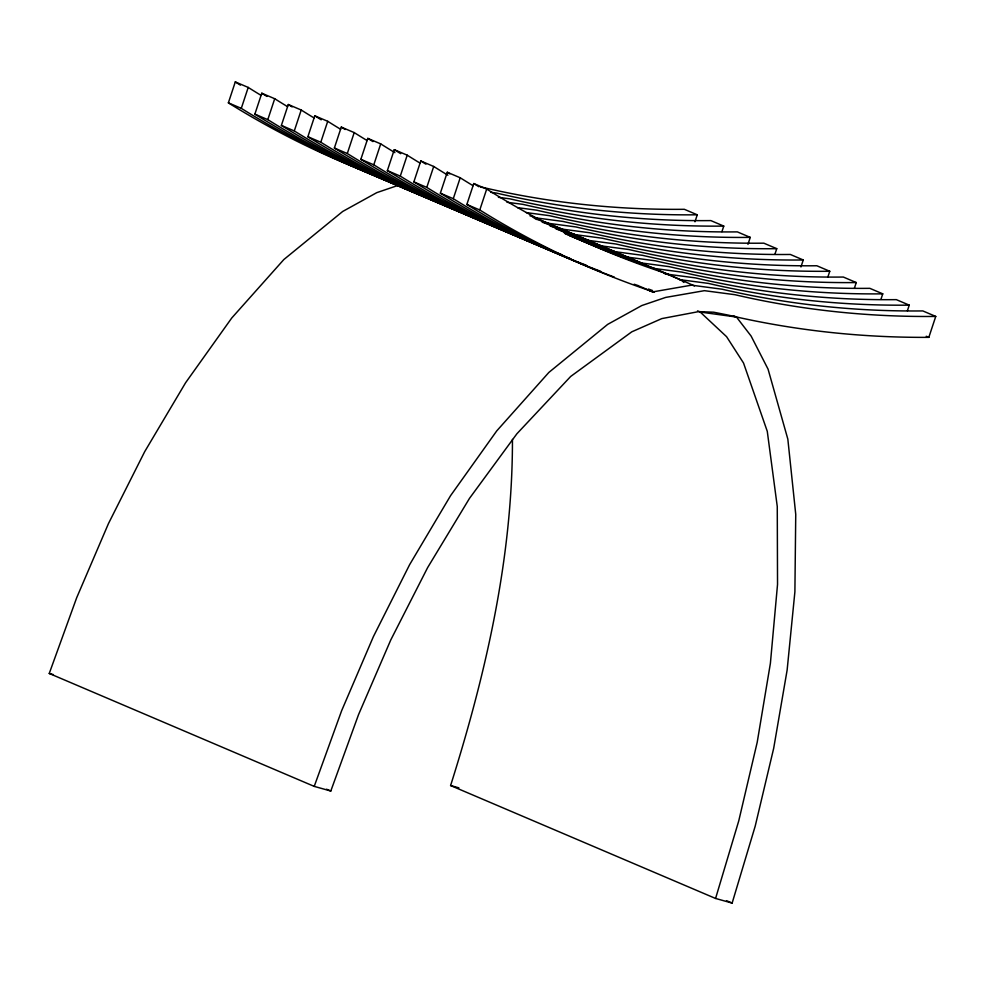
<?xml version="1.0" encoding="UTF-8"?>
<svg xmlns="http://www.w3.org/2000/svg" width="985" height="985" viewBox="0 0 985 985"><rect width="100%" height="100%" fill="white"/><g stroke="black" fill="none" stroke-linecap="round" stroke-linejoin="round"><path stroke-width="1.48" d="M733.653 315.84L736.472 317.047L751.124 336.082L768.066 369.166L787.84 439.15L795.745 514.367L794.895 591.8L787.138 670.046L773.681 748.317L755.212 826.12L732.138 903.085L715.578 898.455L450.601 785.538C485.937 673.641 512.656 557.288 512.446 439.421M715.578 898.455L738.775 820.8L757.206 742.284L770.393 663.299L777.534 584.413L777.263 506.512L767.278 431.344L743.527 363.022L726.585 336.685L700.2 312.048L697.491 310.891M368.735 172.794A1284.649 1025.286 -66.9 0 1 228.372 102.846L235.292 81.915L248.22 87.431A1263.152 1008.135 -66.9 0 0 261.111 95.397M390.134 181.499A1284.649 1025.286 -66.9 0 1 241.3 108.35L248.22 87.431M396.647 184.626A1284.649 1025.286 -66.9 0 1 254.869 114.137L261.788 93.218L274.716 98.722A1263.152 1008.135 -66.9 0 0 287.608 106.688M415.214 192.26A1284.649 1025.286 -66.9 0 1 267.797 119.641L274.716 98.722M427.379 197.517A1284.649 1025.286 -66.9 0 1 281.378 125.427L288.297 104.508L301.213 110.012A1263.152 1008.135 -66.9 0 0 314.104 117.978M443.127 204.08A1284.649 1025.286 -66.9 0 1 294.293 130.931L301.213 110.012M449.726 206.985L441.206 203.932A1284.649 1025.286 -66.9 0 1 307.874 136.718L314.794 115.799L327.722 121.303A1263.152 1008.135 -66.9 0 0 340.601 129.269M468.331 214.533L454.134 209.436A1284.649 1025.286 -66.9 0 1 320.802 142.222L327.722 121.303M480.372 220.098A1284.649 1025.286 -66.9 0 1 334.371 148.009L341.29 127.09L354.218 132.593A1263.152 1008.135 -66.9 0 0 367.097 140.559M489.065 224.001A1284.649 1025.286 -66.9 0 1 347.299 153.525L354.218 132.593M502.645 229.788A1284.649 1025.286 -66.9 0 1 360.867 159.299L367.787 138.38L380.715 143.884A1263.152 1008.135 -66.9 0 0 394.899 152.638M516.977 235.834A1284.649 1025.286 -66.9 0 1 373.795 164.815L380.715 143.884M533.365 242.679A1284.649 1025.286 -66.9 0 1 387.364 170.59L394.283 149.671L407.211 155.174A1263.152 1008.135 -66.9 0 0 420.102 163.141M542.058 246.582A1284.649 1025.286 -66.9 0 1 400.292 176.106L407.211 155.174M561.278 254.499A1284.649 1025.286 -66.9 0 1 413.86 181.88L420.78 160.961L433.708 166.465A1263.152 1008.135 -66.9 0 0 447.892 175.219M569.97 258.415A1284.649 1025.286 -66.9 0 1 426.788 187.396L433.708 166.465M586.37 265.26A1284.649 1025.286 -66.9 0 1 440.357 193.183L447.276 172.252L460.204 177.768A1263.152 1008.135 -66.9 0 0 473.096 185.722M600.702 271.306A1284.649 1025.286 -66.9 0 1 453.285 198.687L460.204 177.768M614.283 277.08A1284.649 1025.286 -66.9 0 1 466.853 204.474L473.773 183.542L486.701 189.058A1263.152 1008.135 -66.9 0 0 666.722 273.658L694.524 285.921M654.249 292.151A1284.649 1025.286 -66.9 0 1 479.781 209.977L486.701 189.058M694.967 221.785L697.269 214.804L684.341 209.3A1263.152 1008.135 -66.9 0 1 483.524 187.569L480.618 187.187M721.919 231.672L723.766 226.094L710.838 220.591A1263.152 1008.135 -66.9 0 1 510.021 198.859L498.398 197.32M747.96 244.366L750.262 237.385L737.334 231.881A1263.152 1008.135 -66.9 0 1 536.517 210.15L517.63 207.663M774.912 254.265L776.759 248.676L763.831 243.172A1263.152 1008.135 -66.9 0 1 563.014 221.44L533.956 217.611M800.953 266.947L803.255 259.978L790.339 254.462A1263.152 1008.135 -66.9 0 1 589.523 232.731L559 228.705M827.917 276.847L829.764 271.269L816.836 265.753A1263.152 1008.135 -66.9 0 1 616.019 244.021L586.949 240.192M854.414 288.137L856.261 282.56L843.332 277.044A1263.152 1008.135 -66.9 0 1 642.515 255.324L611.993 251.286M880.91 299.428L882.757 293.85L869.829 288.334A1263.152 1008.135 -66.9 0 1 669.012 266.615L639.942 262.773M907.407 310.718L909.254 305.141L896.325 299.637A1263.152 1008.135 -66.9 0 1 695.508 277.905L664.986 273.879M397.915 185.451L376.812 192.629L342.694 211.467L283.877 259.511L231.77 317.97L185.599 382.746L144.66 451.721L108.436 523.638L76.682 597.735L49.25 673.469L314.227 786.387L330.8 791.017L358.54 714.63L390.762 639.967L427.638 567.594L469.476 498.398L516.866 433.806L570.684 376.455L631.791 331.822L661.809 318.598L698.648 311.617L713.669 312.208L728.186 315.089A1284.649 1025.286 -66.9 0 0 928.83 337.35L935.75 316.431L922.822 310.928A1263.152 1008.135 -66.9 0 1 722.005 289.196L691.495 285.17L652.784 291.892L639.216 286.118M314.227 786.387L341.66 710.653L373.426 636.556L409.637 564.639L450.576 495.664L496.748 430.888L548.867 372.428L607.671 324.385L641.789 305.547L665.712 297.408L704.41 290.673L734.933 294.7A1263.152 1008.135 -66.9 0 0 935.75 316.431M490.641 192.309L496.452 193.072A1263.152 1008.135 -66.9 0 0 697.269 214.804M506.967 202.257L522.949 204.363A1263.152 1008.135 -66.9 0 0 723.766 226.094M526.199 212.588L549.445 215.666A1263.152 1008.135 -66.9 0 0 750.262 237.385M545.431 222.918L575.942 226.956A1263.152 1008.135 -66.9 0 0 776.759 248.676M573.381 234.405L602.438 238.247A1263.152 1008.135 -66.9 0 0 803.255 259.978M598.424 245.511L628.947 249.537A1263.152 1008.135 -66.9 0 0 829.764 271.269M626.374 256.986L655.444 260.828A1263.152 1008.135 -66.9 0 0 856.261 282.56M651.417 268.092L681.94 272.119A1263.152 1008.135 -66.9 0 0 882.757 293.85M679.367 279.58L708.437 283.409A1263.152 1008.135 -66.9 0 0 909.254 305.141M700.2 312.048L736.472 317.047M49.25 673.469L53.387 674.626M450.601 785.538L458.887 787.852M648.438 289.036L652.575 290.55M926.245 336.254L928.83 337.35M228.372 102.846L241.3 108.35M254.869 114.137L267.797 119.641M281.378 125.427L294.293 130.931M307.874 136.718L320.802 142.222M334.371 148.009L347.299 153.525M360.867 159.299L373.795 164.815M387.364 170.59L400.292 176.106M413.86 181.88L426.788 187.396M440.357 193.183L453.285 198.687M466.853 204.474L479.781 209.977M726.511 900.672L732.138 903.085M326.564 789.207L330.8 791.017M647.453 289.664L652.944 292.04M680.204 279.802L653.794 268.154A1263.152 1008.135 -66.9 0 1 565.341 233.371M668.027 274.63L627.297 256.863A1263.152 1008.135 -66.9 0 1 565.082 233.667M641.53 263.34L613.729 251.076A1263.152 1008.135 -66.9 0 1 569.675 235.267M627.211 257.208L600.801 245.573A1263.152 1008.135 -66.9 0 1 563.789 232.485M615.034 252.037L587.232 239.786A1263.152 1008.135 -66.9 0 1 555.872 228.828M600.715 245.918L574.304 234.282A1263.152 1008.135 -66.9 0 1 550.024 225.922M588.525 240.746L560.736 228.495A1263.152 1008.135 -66.9 0 1 542.144 222.179M574.218 234.627L547.808 222.992A1263.152 1008.135 -66.9 0 1 536.345 219.15M532.429 216.601L562.029 229.456M681.595 280.405L683.861 282.436M640.225 262.367A1263.152 1008.135 -66.9 0 1 569.675 235.612M449.849 173.865A1263.152 1008.135 -66.9 0 1 447.276 172.252M536.85 219.483A1263.152 1008.135 -66.9 0 1 534.165 218.104M478.919 186.756A1263.152 1008.135 -66.9 0 1 473.773 183.542M638.465 285.687A1284.649 1025.286 -66.9 0 1 634.168 284.222M425.926 164.175A1263.152 1008.135 -66.9 0 1 420.78 160.961M400.71 153.685A1263.152 1008.135 -66.9 0 1 394.283 149.671M526.876 239.515A1284.649 1025.286 -66.9 0 1 522.629 237.951M372.921 141.594A1263.152 1008.135 -66.9 0 1 367.787 138.38M534.239 217.205A1263.152 1008.135 -66.9 0 1 529.93 215.789M321.221 119.813A1263.152 1008.135 -66.9 0 1 314.794 115.799M406.546 188.32A1284.649 1025.286 -66.9 0 1 399.467 185.697M375.802 175.465A1284.649 1025.286 -66.9 0 1 371.554 173.865M292.139 106.922A1263.152 1008.135 -66.9 0 1 288.297 104.508M240.439 85.141A1263.152 1008.135 -66.9 0 1 235.292 81.915M266.935 96.431A1263.152 1008.135 -66.9 0 1 261.788 93.218M345.144 129.503A1263.152 1008.135 -66.9 0 1 341.29 127.09"/></g></svg>
